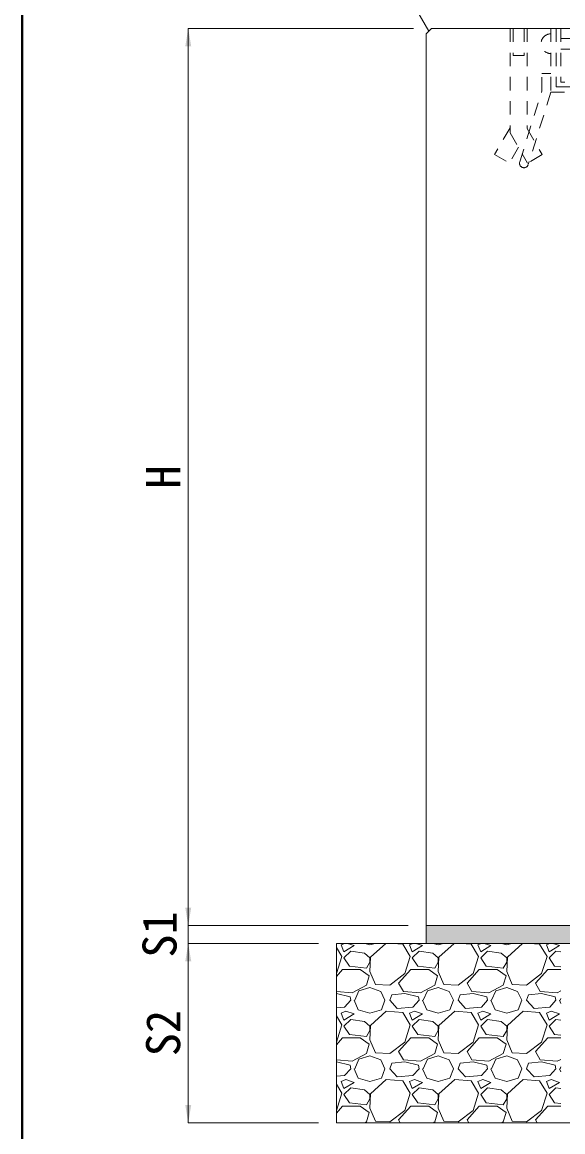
# Model space of a CAD drawing. Units: millimetres at full size; details may follow other scales. Extents: x 77366 to 106166, y -28085 to 6898.
# Drawn here: x 102366 to 102968, y 2778 to 4015 of the extents above; entities that cross this region are included whole.
import ezdxf
from ezdxf.enums import TextEntityAlignment as Align

# ---------------------------------------------------------------- set-up
doc = ezdxf.new("R2010")
doc.units = ezdxf.units.MM
doc.header["$LTSCALE"] = 50
doc.linetypes.add('USER1', pattern=[0.54, 0.3, -0.24])
doc.linetypes.add('USER2', pattern=[1.2, 0.8, -0.4])
doc.layers.add('モルタル', color=7, linetype='Continuous')
for name, color, linetype, lineweight in [('受枠', 3, 'USER2', 9), ('図枠', 7, 'Continuous', 5), ('基礎', 7, 'Continuous', 5), ('寸法線', 7, 'Continuous', 13), ('引出線', 4, 'Continuous', 13), ('本体', 2, 'Continuous', 20), ('ｲﾝｻｰﾄ', 3, 'USER1', 9), ('ｸﾞﾚｰﾁﾝｸﾞ', 7, 'Continuous', 5)]:
    doc.layers.add(name, color=color, linetype=linetype, lineweight=lineweight)
doc.styles.add('ＭＳ ゴシック', font='')
doc.styles.get('ＭＳ ゴシック').set_extended_font_data('MS Gothic')

# ---------------------------------------------------------------- blocks, each defined once
blk = doc.blocks.new('filled_arrow')
at = {"color": 0, "linetype": 'Continuous', "lineweight": -2}
blk.add_solid([(7.5, 1.25), (0, 0), (7.5, -1.25)], dxfattribs=at)

msp = doc.modelspace()

# ---------------------------------------------------------------- hatches: boundary and pattern name
at = {"layer": 'モルタル'}
msp.add_hatch(color=256, dxfattribs=at).paths.add_polyline_path([(103715.8, 2988.06), (103715.8, 3008.06), (102815.8, 3008.06), (102815.8, 2988.06)])

# ---------------------------------------------------------------- linework, layer by layer
at = {"layer": '受枠', "linetype": 'USER1'}
for p, q in [((102954.8, 4008.06), (102960.8, 4008.06)), ((102954.8, 4008.06), (102954.8, 3937.06)), ((102960.8, 4008.06), (102960.8, 3943.06)), ((102980.8, 3997.06), (102960.8, 3997.06)), ((102980.8, 3985.06), (102960.8, 3985.06)), ((102944.8, 3957.82), (102954.8, 3957.82)), ((102944.8, 3938.59), (102944.8, 3957.82)), ((102920.02, 3859.32), (102944.8, 3938.59)), ((102954.8, 3937.06), (102929.57, 3856.33)), ((102954.8, 3937.06), (103015.8, 3937.06)), ((102960.8, 3943.06), (103015.8, 3943.06))]:
    msp.add_line(p, q, dxfattribs=at)
for centre, radius, start, end in [((102954.8, 3991.06), 11, 90, 270), ((102924.8, 3857.82), 5, 162.64597, 342.64597)]:
    msp.add_arc(centre, radius, start, end, dxfattribs=at)
at = {"layer": '図枠', "lineweight": 40}
msp.add_line((102365.8, 5414.64), (102365.8, -125.36), dxfattribs=at)
at = {"layer": '基礎', "color": 3, "lineweight": 20}
for p, q in [((102715.8, 2988.06), (103815.8, 2988.06)), ((102715.8, 2988.06), (102715.8, 2788.06)), ((102715.8, 2788.06), (103815.8, 2788.06))]:
    msp.add_line(p, q, dxfattribs=at)
at = {"layer": '基礎'}
for p, q in [((102721.91, 2973.41), (102715.8, 2983.41)), ((102725.11, 2988.06), (102721.15, 2986.36)), ((102721.15, 2986.36), (102724.19, 2978.74)), ((102724.19, 2978.74), (102735.62, 2985.6)), ((102735.62, 2985.6), (102728.24, 2988.06)), ((102747.37, 2988.06), (102753.15, 2986.36)), ((102753.15, 2986.36), (102758.93, 2988.06)), ((102770.8, 2988.06), (102753.91, 2972.65)), ((102789.73, 2987.12), (102778.47, 2988.06)), ((102798.11, 2973.41), (102789.73, 2987.12)), ((102801.31, 2988.06), (102797.35, 2986.36)), ((102797.35, 2986.36), (102800.39, 2978.74)), ((102800.39, 2978.74), (102811.82, 2985.6)), ((102811.82, 2985.6), (102804.44, 2988.06)), ((102823.57, 2988.06), (102829.35, 2986.36)), ((102829.35, 2986.36), (102835.13, 2988.06)), ((102847, 2988.06), (102830.11, 2972.65)), ((102865.93, 2987.12), (102854.67, 2988.06)), ((102874.31, 2973.41), (102865.93, 2987.12)), ((102877.51, 2988.06), (102873.55, 2986.36)), ((102873.55, 2986.36), (102876.59, 2978.74)), ((102876.59, 2978.74), (102888.02, 2985.6)), ((102888.02, 2985.6), (102880.64, 2988.06)), ((102899.77, 2988.06), (102905.55, 2986.36)), ((102905.55, 2986.36), (102911.33, 2988.06)), ((102923.2, 2988.06), (102906.31, 2972.65)), ((102942.13, 2987.12), (102930.87, 2988.06)), ((102950.51, 2973.41), (102942.13, 2987.12)), ((102953.71, 2988.06), (102949.75, 2986.36)), ((102949.75, 2986.36), (102952.79, 2978.74)), ((102952.79, 2978.74), (102964.22, 2985.6)), ((102964.22, 2985.6), (102956.84, 2988.06)), ((102715.81, 2954.36), (102721.91, 2973.41)), ((102731.81, 2979.5), (102724.19, 2971.88)), ((102724.19, 2971.88), (102730.29, 2962.74)), ((102747.05, 2977.22), (102731.81, 2979.5)), ((102753.15, 2971.88), (102747.05, 2977.22)), ((102753.91, 2972.65), (102753.15, 2956.64)), ((102753.15, 2967.31), (102753.15, 2971.88)), ((102792.01, 2954.36), (102798.11, 2973.41)), ((102808.01, 2979.5), (102800.39, 2971.88)), ((102800.39, 2971.88), (102806.49, 2962.74)), ((102823.25, 2977.22), (102808.01, 2979.5)), ((102829.35, 2971.88), (102823.25, 2977.22)), ((102830.11, 2972.65), (102829.35, 2956.64)), ((102829.35, 2967.31), (102829.35, 2971.88)), ((102868.21, 2954.36), (102874.31, 2973.41)), ((102884.21, 2979.5), (102876.59, 2971.88)), ((102876.59, 2971.88), (102882.69, 2962.74)), ((102899.45, 2977.22), (102884.21, 2979.5)), ((102905.55, 2971.88), (102899.45, 2977.22)), ((102906.31, 2972.65), (102905.55, 2956.64)), ((102905.55, 2967.31), (102905.55, 2971.88)), ((102944.41, 2954.36), (102950.51, 2973.41)), ((102960.41, 2979.5), (102952.79, 2971.88)), ((102952.79, 2971.88), (102958.89, 2962.74)), ((102965.8, 2978.7), (102960.41, 2979.5)), ((102715.8, 2951.29), (102722.67, 2958.93)), ((102722.67, 2958.93), (102742.48, 2958.93)), ((102730.29, 2962.74), (102749.34, 2960.45)), ((102742.48, 2958.93), (102752.39, 2952.07)), ((102749.34, 2960.45), (102753.15, 2967.31)), ((102753.15, 2956.64), (102759.25, 2942.17)), ((102785.15, 2943.69), (102798.87, 2958.93)), ((102798.87, 2958.93), (102818.68, 2958.93)), ((102806.49, 2962.74), (102825.54, 2960.45)), ((102818.68, 2958.93), (102828.59, 2952.07)), ((102825.54, 2960.45), (102829.35, 2967.31)), ((102829.35, 2956.64), (102835.45, 2942.17)), ((102861.35, 2943.69), (102875.07, 2958.93)), ((102875.07, 2958.93), (102894.88, 2958.93)), ((102882.69, 2962.74), (102901.74, 2960.45)), ((102894.88, 2958.93), (102904.79, 2952.07)), ((102901.74, 2960.45), (102905.55, 2967.31)), ((102905.55, 2956.64), (102911.65, 2942.17)), ((102937.55, 2943.69), (102951.27, 2958.93)), ((102951.27, 2958.93), (102965.8, 2958.93)), ((102958.89, 2962.74), (102965.8, 2961.91)), ((102715.8, 2954.35), (102715.81, 2954.36)), ((102752.39, 2952.07), (102749.34, 2941.4)), ((102775.25, 2941.4), (102792.01, 2954.36)), ((102828.59, 2952.07), (102825.54, 2941.4)), ((102851.45, 2941.4), (102868.21, 2954.36)), ((102904.79, 2952.07), (102901.74, 2941.4)), ((102927.65, 2941.4), (102944.41, 2954.36)), ((102733.34, 2933.02), (102715.8, 2934.43)), ((102715.81, 2932.26), (102715.8, 2932.26)), ((102731.05, 2928.45), (102715.81, 2932.26)), ((102749.34, 2941.4), (102733.34, 2933.02)), ((102736.39, 2924.64), (102740.96, 2935.31)), ((102740.96, 2935.31), (102753.15, 2939.12)), ((102753.15, 2939.12), (102765.34, 2934.55)), ((102759.25, 2942.17), (102775.25, 2941.4)), ((102765.34, 2934.55), (102769.91, 2924.64)), ((102792.01, 2932.26), (102777.53, 2930.74)), ((102790.49, 2934.55), (102785.15, 2943.69)), ((102809.54, 2933.02), (102790.49, 2934.55)), ((102807.25, 2928.45), (102792.01, 2932.26)), ((102825.54, 2941.4), (102809.54, 2933.02)), ((102812.59, 2924.64), (102817.16, 2935.31)), ((102817.16, 2935.31), (102829.35, 2939.12)), ((102829.35, 2939.12), (102841.54, 2934.55)), ((102835.45, 2942.17), (102851.45, 2941.4)), ((102841.54, 2934.55), (102846.11, 2924.64)), ((102868.21, 2932.26), (102853.73, 2930.74)), ((102866.69, 2934.55), (102861.35, 2943.69)), ((102885.74, 2933.02), (102866.69, 2934.55)), ((102883.45, 2928.45), (102868.21, 2932.26)), ((102901.74, 2941.4), (102885.74, 2933.02)), ((102888.79, 2924.64), (102893.36, 2935.31)), ((102893.36, 2935.31), (102905.55, 2939.12)), ((102905.55, 2939.12), (102917.74, 2934.55)), ((102911.65, 2942.17), (102927.65, 2941.4)), ((102917.74, 2934.55), (102922.31, 2924.64)), ((102944.41, 2932.26), (102929.93, 2930.74)), ((102942.89, 2934.55), (102937.55, 2943.69)), ((102961.94, 2933.02), (102942.89, 2934.55)), ((102959.65, 2928.45), (102944.41, 2932.26)), ((102965.8, 2935.04), (102961.94, 2933.02)), ((102731.81, 2924.64), (102724.96, 2917.02)), ((102731.81, 2924.64), (102731.05, 2928.45)), ((102735.62, 2924.64), (102740.2, 2913.97)), ((102766.1, 2913.97), (102769.91, 2924.64)), ((102775.25, 2924.64), (102777.53, 2930.74)), ((102783.63, 2915.5), (102775.25, 2924.64)), ((102808.01, 2924.64), (102801.16, 2917.02)), ((102808.01, 2924.64), (102807.25, 2928.45)), ((102811.82, 2924.64), (102816.4, 2913.97)), ((102842.3, 2913.97), (102846.11, 2924.64)), ((102851.45, 2924.64), (102853.73, 2930.74)), ((102859.83, 2915.5), (102851.45, 2924.64)), ((102884.21, 2924.64), (102877.36, 2917.02)), ((102884.21, 2924.64), (102883.45, 2928.45)), ((102888.02, 2924.64), (102892.6, 2913.97)), ((102918.5, 2913.97), (102922.31, 2924.64)), ((102927.65, 2924.64), (102929.93, 2930.74)), ((102936.03, 2915.5), (102927.65, 2924.64)), ((102960.41, 2924.64), (102953.56, 2917.02)), ((102960.41, 2924.64), (102959.65, 2928.45)), ((102964.22, 2924.64), (102965.8, 2920.97)), ((102964.99, 2924.64), (102965.8, 2926.53)), ((102724.96, 2917.02), (102715.8, 2916.22)), ((102721.91, 2897.21), (102715.8, 2907.21)), ((102726.48, 2912.45), (102721.15, 2910.16)), ((102721.15, 2910.16), (102724.19, 2902.54)), ((102724.19, 2902.54), (102735.62, 2909.4)), ((102735.62, 2909.4), (102726.48, 2912.45)), ((102740.2, 2913.97), (102753.15, 2910.16)), ((102753.15, 2910.16), (102766.1, 2913.97)), ((102771.44, 2912.45), (102753.91, 2896.45)), ((102789.73, 2910.92), (102771.44, 2912.45)), ((102801.16, 2917.02), (102783.63, 2915.5)), ((102798.11, 2897.21), (102789.73, 2910.92)), ((102802.68, 2912.45), (102797.35, 2910.16)), ((102797.35, 2910.16), (102800.39, 2902.54)), ((102800.39, 2902.54), (102811.82, 2909.4)), ((102811.82, 2909.4), (102802.68, 2912.45)), ((102816.4, 2913.97), (102829.35, 2910.16)), ((102829.35, 2910.16), (102842.3, 2913.97)), ((102847.64, 2912.45), (102830.11, 2896.45)), ((102865.93, 2910.92), (102847.64, 2912.45)), ((102877.36, 2917.02), (102859.83, 2915.5)), ((102874.31, 2897.21), (102865.93, 2910.92)), ((102878.88, 2912.45), (102873.55, 2910.16)), ((102873.55, 2910.16), (102876.59, 2902.54)), ((102876.59, 2902.54), (102888.02, 2909.4)), ((102888.02, 2909.4), (102878.88, 2912.45)), ((102892.6, 2913.97), (102905.55, 2910.16)), ((102905.55, 2910.16), (102918.5, 2913.97)), ((102923.84, 2912.45), (102906.31, 2896.45)), ((102942.13, 2910.92), (102923.84, 2912.45)), ((102953.56, 2917.02), (102936.03, 2915.5)), ((102950.51, 2897.21), (102942.13, 2910.92)), ((102955.08, 2912.45), (102949.75, 2910.16)), ((102949.75, 2910.16), (102952.79, 2902.54)), ((102952.79, 2902.54), (102964.22, 2909.4)), ((102964.22, 2909.4), (102955.08, 2912.45)), ((102715.81, 2878.16), (102721.91, 2897.21)), ((102731.81, 2903.3), (102724.19, 2895.68)), ((102724.19, 2895.68), (102730.29, 2886.54)), ((102747.05, 2901.02), (102731.81, 2903.3)), ((102753.15, 2895.68), (102747.05, 2901.02)), ((102753.91, 2896.45), (102753.15, 2880.44)), ((102753.15, 2891.11), (102753.15, 2895.68)), ((102792.01, 2878.16), (102798.11, 2897.21)), ((102808.01, 2903.3), (102800.39, 2895.68)), ((102800.39, 2895.68), (102806.49, 2886.54)), ((102823.25, 2901.02), (102808.01, 2903.3)), ((102829.35, 2895.68), (102823.25, 2901.02)), ((102830.11, 2896.45), (102829.35, 2880.44)), ((102829.35, 2891.11), (102829.35, 2895.68)), ((102868.21, 2878.16), (102874.31, 2897.21)), ((102884.21, 2903.3), (102876.59, 2895.68)), ((102876.59, 2895.68), (102882.69, 2886.54)), ((102899.45, 2901.02), (102884.21, 2903.3)), ((102905.55, 2895.68), (102899.45, 2901.02)), ((102906.31, 2896.45), (102905.55, 2880.44)), ((102905.55, 2891.11), (102905.55, 2895.68)), ((102944.41, 2878.16), (102950.51, 2897.21)), ((102960.41, 2903.3), (102952.79, 2895.68)), ((102952.79, 2895.68), (102958.89, 2886.54)), ((102965.8, 2902.5), (102960.41, 2903.3)), ((102715.8, 2875.09), (102722.67, 2882.73)), ((102722.67, 2882.73), (102742.48, 2882.73)), ((102730.29, 2886.54), (102749.34, 2884.25)), ((102742.48, 2882.73), (102752.39, 2875.87)), ((102749.34, 2884.25), (102753.15, 2891.11)), ((102785.15, 2867.49), (102798.87, 2882.73)), ((102798.87, 2882.73), (102818.68, 2882.73)), ((102806.49, 2886.54), (102825.54, 2884.25)), ((102818.68, 2882.73), (102828.59, 2875.87)), ((102825.54, 2884.25), (102829.35, 2891.11)), ((102861.35, 2867.49), (102875.07, 2882.73)), ((102875.07, 2882.73), (102894.88, 2882.73)), ((102882.69, 2886.54), (102901.74, 2884.25)), ((102894.88, 2882.73), (102904.79, 2875.87)), ((102901.74, 2884.25), (102905.55, 2891.11)), ((102937.55, 2867.49), (102951.27, 2882.73)), ((102951.27, 2882.73), (102965.8, 2882.73)), ((102958.89, 2886.54), (102965.8, 2885.71)), ((102715.8, 2878.15), (102715.81, 2878.16)), ((102752.39, 2875.87), (102749.34, 2865.2)), ((102753.15, 2880.44), (102759.25, 2865.97)), ((102775.25, 2865.2), (102792.01, 2878.16)), ((102828.59, 2875.87), (102825.54, 2865.2)), ((102829.35, 2880.44), (102835.45, 2865.97)), ((102851.45, 2865.2), (102868.21, 2878.16)), ((102904.79, 2875.87), (102901.74, 2865.2)), ((102905.55, 2880.44), (102911.65, 2865.97)), ((102927.65, 2865.2), (102944.41, 2878.16)), ((102733.34, 2856.82), (102715.8, 2858.23)), ((102749.34, 2865.2), (102733.34, 2856.82)), ((102736.39, 2848.44), (102740.96, 2859.11)), ((102740.96, 2859.11), (102753.15, 2862.92)), ((102753.15, 2862.92), (102765.34, 2858.35)), ((102759.25, 2865.97), (102775.25, 2865.2)), ((102765.34, 2858.35), (102769.91, 2848.44)), ((102790.49, 2858.35), (102785.15, 2867.49)), ((102809.54, 2856.82), (102790.49, 2858.35)), ((102825.54, 2865.2), (102809.54, 2856.82)), ((102812.59, 2848.44), (102817.16, 2859.11)), ((102817.16, 2859.11), (102829.35, 2862.92)), ((102829.35, 2862.92), (102841.54, 2858.35)), ((102835.45, 2865.97), (102851.45, 2865.2)), ((102841.54, 2858.35), (102846.11, 2848.44)), ((102866.69, 2858.35), (102861.35, 2867.49)), ((102885.74, 2856.82), (102866.69, 2858.35)), ((102901.74, 2865.2), (102885.74, 2856.82)), ((102888.79, 2848.44), (102893.36, 2859.11)), ((102893.36, 2859.11), (102905.55, 2862.92)), ((102905.55, 2862.92), (102917.74, 2858.35)), ((102911.65, 2865.97), (102927.65, 2865.2)), ((102917.74, 2858.35), (102922.31, 2848.44)), ((102942.89, 2858.35), (102937.55, 2867.49)), ((102961.94, 2856.82), (102942.89, 2858.35)), ((102965.8, 2858.84), (102961.94, 2856.82)), ((102715.81, 2856.06), (102715.8, 2856.06)), ((102731.05, 2852.25), (102715.81, 2856.06)), ((102731.81, 2848.44), (102724.96, 2840.82)), ((102731.81, 2848.44), (102731.05, 2852.25)), ((102735.62, 2848.44), (102740.2, 2837.77)), ((102766.1, 2837.77), (102769.91, 2848.44)), ((102775.25, 2848.44), (102777.53, 2854.54)), ((102783.63, 2839.3), (102775.25, 2848.44)), ((102792.01, 2856.06), (102777.53, 2854.54)), ((102807.25, 2852.25), (102792.01, 2856.06)), ((102808.01, 2848.44), (102801.16, 2840.82)), ((102808.01, 2848.44), (102807.25, 2852.25)), ((102811.82, 2848.44), (102816.4, 2837.77)), ((102842.3, 2837.77), (102846.11, 2848.44)), ((102851.45, 2848.44), (102853.73, 2854.54)), ((102859.83, 2839.3), (102851.45, 2848.44)), ((102868.21, 2856.06), (102853.73, 2854.54)), ((102883.45, 2852.25), (102868.21, 2856.06)), ((102884.21, 2848.44), (102877.36, 2840.82)), ((102884.21, 2848.44), (102883.45, 2852.25)), ((102888.02, 2848.44), (102892.6, 2837.77)), ((102918.5, 2837.77), (102922.31, 2848.44)), ((102927.65, 2848.44), (102929.93, 2854.54)), ((102936.03, 2839.3), (102927.65, 2848.44)), ((102944.41, 2856.06), (102929.93, 2854.54)), ((102959.65, 2852.25), (102944.41, 2856.06)), ((102960.41, 2848.44), (102953.56, 2840.82)), ((102960.41, 2848.44), (102959.65, 2852.25)), ((102964.22, 2848.44), (102965.8, 2844.77)), ((102964.99, 2848.44), (102965.8, 2850.33)), ((102724.96, 2840.82), (102715.8, 2840.02)), ((102726.48, 2836.25), (102721.15, 2833.96)), ((102721.15, 2833.96), (102724.19, 2826.34)), ((102724.19, 2826.34), (102735.62, 2833.2)), ((102735.62, 2833.2), (102726.48, 2836.25)), ((102740.2, 2837.77), (102753.15, 2833.96)), ((102753.15, 2833.96), (102766.1, 2837.77)), ((102771.44, 2836.25), (102753.91, 2820.25)), ((102789.73, 2834.72), (102771.44, 2836.25)), ((102801.16, 2840.82), (102783.63, 2839.3)), ((102798.11, 2821.01), (102789.73, 2834.72)), ((102802.68, 2836.25), (102797.35, 2833.96)), ((102797.35, 2833.96), (102800.39, 2826.34)), ((102800.39, 2826.34), (102811.82, 2833.2)), ((102811.82, 2833.2), (102802.68, 2836.25)), ((102816.4, 2837.77), (102829.35, 2833.96)), ((102829.35, 2833.96), (102842.3, 2837.77)), ((102847.64, 2836.25), (102830.11, 2820.25)), ((102865.93, 2834.72), (102847.64, 2836.25)), ((102877.36, 2840.82), (102859.83, 2839.3)), ((102874.31, 2821.01), (102865.93, 2834.72)), ((102878.88, 2836.25), (102873.55, 2833.96)), ((102873.55, 2833.96), (102876.59, 2826.34)), ((102876.59, 2826.34), (102888.02, 2833.2)), ((102888.02, 2833.2), (102878.88, 2836.25)), ((102892.6, 2837.77), (102905.55, 2833.96)), ((102905.55, 2833.96), (102918.5, 2837.77)), ((102923.84, 2836.25), (102906.31, 2820.25)), ((102942.13, 2834.72), (102923.84, 2836.25)), ((102953.56, 2840.82), (102936.03, 2839.3)), ((102950.51, 2821.01), (102942.13, 2834.72)), ((102955.08, 2836.25), (102949.75, 2833.96)), ((102949.75, 2833.96), (102952.79, 2826.34)), ((102952.79, 2826.34), (102964.22, 2833.2)), ((102964.22, 2833.2), (102955.08, 2836.25)), ((102721.91, 2821.01), (102715.8, 2831.01)), ((102715.81, 2801.96), (102721.91, 2821.01)), ((102731.81, 2827.1), (102724.19, 2819.48)), ((102747.05, 2824.82), (102731.81, 2827.1)), ((102753.15, 2819.48), (102747.05, 2824.82)), ((102792.01, 2801.96), (102798.11, 2821.01)), ((102808.01, 2827.1), (102800.39, 2819.48)), ((102823.25, 2824.82), (102808.01, 2827.1)), ((102829.35, 2819.48), (102823.25, 2824.82)), ((102868.21, 2801.96), (102874.31, 2821.01)), ((102884.21, 2827.1), (102876.59, 2819.48)), ((102899.45, 2824.82), (102884.21, 2827.1)), ((102905.55, 2819.48), (102899.45, 2824.82)), ((102944.41, 2801.96), (102950.51, 2821.01)), ((102960.41, 2827.1), (102952.79, 2819.48)), ((102965.8, 2826.3), (102960.41, 2827.1)), ((102724.19, 2819.48), (102730.29, 2810.34)), ((102730.29, 2810.34), (102749.34, 2808.05)), ((102749.34, 2808.05), (102753.15, 2814.91)), ((102753.91, 2820.25), (102753.15, 2804.24)), ((102753.15, 2814.91), (102753.15, 2819.48)), ((102800.39, 2819.48), (102806.49, 2810.34)), ((102806.49, 2810.34), (102825.54, 2808.05)), ((102825.54, 2808.05), (102829.35, 2814.91)), ((102830.11, 2820.25), (102829.35, 2804.24)), ((102829.35, 2814.91), (102829.35, 2819.48)), ((102876.59, 2819.48), (102882.69, 2810.34)), ((102882.69, 2810.34), (102901.74, 2808.05)), ((102901.74, 2808.05), (102905.55, 2814.91)), ((102906.31, 2820.25), (102905.55, 2804.24)), ((102905.55, 2814.91), (102905.55, 2819.48)), ((102952.79, 2819.48), (102958.89, 2810.34)), ((102958.89, 2810.34), (102965.8, 2809.51)), ((102715.8, 2798.89), (102722.67, 2806.53)), ((102715.8, 2801.95), (102715.81, 2801.96)), ((102722.67, 2806.53), (102742.48, 2806.53)), ((102742.48, 2806.53), (102752.39, 2799.67)), ((102752.39, 2799.67), (102749.34, 2789)), ((102753.15, 2804.24), (102759.25, 2789.77)), ((102775.25, 2789), (102792.01, 2801.96)), ((102785.15, 2791.29), (102798.87, 2806.53)), ((102798.87, 2806.53), (102818.68, 2806.53)), ((102818.68, 2806.53), (102828.59, 2799.67)), ((102828.59, 2799.67), (102825.54, 2789)), ((102829.35, 2804.24), (102835.45, 2789.77)), ((102851.45, 2789), (102868.21, 2801.96)), ((102861.35, 2791.29), (102875.07, 2806.53)), ((102875.07, 2806.53), (102894.88, 2806.53)), ((102894.88, 2806.53), (102904.79, 2799.67)), ((102904.79, 2799.67), (102901.74, 2789)), ((102905.55, 2804.24), (102911.65, 2789.77)), ((102927.65, 2789), (102944.41, 2801.96)), ((102937.55, 2791.29), (102951.27, 2806.53)), ((102951.27, 2806.53), (102965.8, 2806.53)), ((102749.34, 2789), (102747.54, 2788.06)), ((102759.25, 2789.77), (102775.25, 2789)), ((102787.04, 2788.06), (102785.15, 2791.29)), ((102825.54, 2789), (102823.74, 2788.06)), ((102835.45, 2789.77), (102851.45, 2789)), ((102863.24, 2788.06), (102861.35, 2791.29)), ((102901.74, 2789), (102899.94, 2788.06)), ((102911.65, 2789.77), (102927.65, 2789)), ((102939.44, 2788.06), (102937.55, 2791.29))]:
    msp.add_line(p, q, dxfattribs=at)
at = {"layer": '寸法線'}
for p, q in [((102550.8, 3008.06), (102550.8, 4008.06)), ((102801.8, 4008.06), (102550.8, 4008.06)), ((102550.8, 3048.06), (102550.8, 2948.06)), ((102795.8, 3008.06), (102550.8, 3008.06)), ((102795.8, 3008.06), (102550.8, 3008.06)), ((102695.8, 2988.06), (102550.8, 2988.06)), ((102550.8, 2988.06), (102550.8, 2788.06)), ((102695.8, 2988.06), (102550.8, 2988.06)), ((102695.8, 2788.06), (102550.8, 2788.06))]:
    msp.add_line(p, q, dxfattribs=at)
at = {"layer": '引出線'}
msp.add_lwpolyline([(102818.8, 4005.06), (102718.73, 4178.38), (102656.34, 4178.38)], dxfattribs=at)
at = {"layer": '本体'}
for p, q in [((102815.8, 4002.06), (102821.8, 4008.06)), ((102821.8, 4008.06), (103709.8, 4008.06)), ((102815.8, 4002.06), (102815.8, 3008.06)), ((102815.8, 3008.06), (103715.8, 3008.06)), ((102815.8, 3008.06), (102815.8, 2988.06)), ((102815.8, 2988.06), (103715.8, 2988.06))]:
    msp.add_line(p, q, dxfattribs=at)
at = {"layer": 'ｲﾝｻｰﾄ'}
for p, q in [((102909.3, 4008.06), (102909.3, 3891.59)), ((102909.3, 4008.06), (102928.3, 4008.06)), ((102912.72, 4008.06), (102912.72, 3978.06)), ((102924.88, 4008.06), (102924.88, 3978.06)), ((102928.3, 4008.06), (102928.3, 3896.68)), ((102912.72, 3978.06), (102924.88, 3978.06)), ((102909.3, 3897.39), (102892.08, 3867.56)), ((102928.3, 3896.68), (102945.21, 3867.38)), ((102909.3, 3891.59), (102928.75, 3857.88)), ((102918.8, 3875.84), (102908.53, 3858.06)), ((102892.08, 3867.56), (102908.53, 3858.06)), ((102945.21, 3867.38), (102928.75, 3857.88))]:
    msp.add_line(p, q, dxfattribs=at)
at = {"layer": 'ｸﾞﾚｰﾁﾝｸﾞ', "lineweight": 13}
msp.add_line((102965.8, 4008.06), (103565.8, 4008.06), dxfattribs=at)
at = {"layer": 'ｸﾞﾚｰﾁﾝｸﾞ', "linetype": 'USER1'}
for p in [(102965.8, 4008.06), (102970.3, 3948.06)]:
    msp.add_line(p, (102965.8, 3948.06), dxfattribs=at)

# ---------------------------------------------------------------- block references
at = {"layer": '寸法線', "xscale": 2.67, "yscale": 2.67}
for p, rotation in [((102550.8, 4008.06), 270), ((102550.8, 3008.06), 90), ((102550.8, 3008.06), 90), ((102550.8, 2988.06), 270), ((102550.8, 2988.06), 270), ((102550.8, 2788.06), 90)]:
    msp.add_blockref('filled_arrow', p, dxfattribs=dict(at, rotation=rotation))
at = {"layer": '引出線', "xscale": 0.133, "yscale": 0.133, "rotation": 120}
msp.add_blockref('filled_arrow', (102818.8, 4005.06), dxfattribs=at)

# ---------------------------------------------------------------- texts
at = {"layer": '寸法線', "style": 'ＭＳ ゴシック'}
for s, p in [('H', (102522.8, 3508.06)), ('S1', (102518.8, 2998.06)), ('S2', (102522.8, 2888.06))]:
    msp.add_text(s, height=37.98, rotation=90, dxfattribs=at).set_placement(p, align=Align.MIDDLE_CENTER)

doc.saveas('drawing.dxf')
